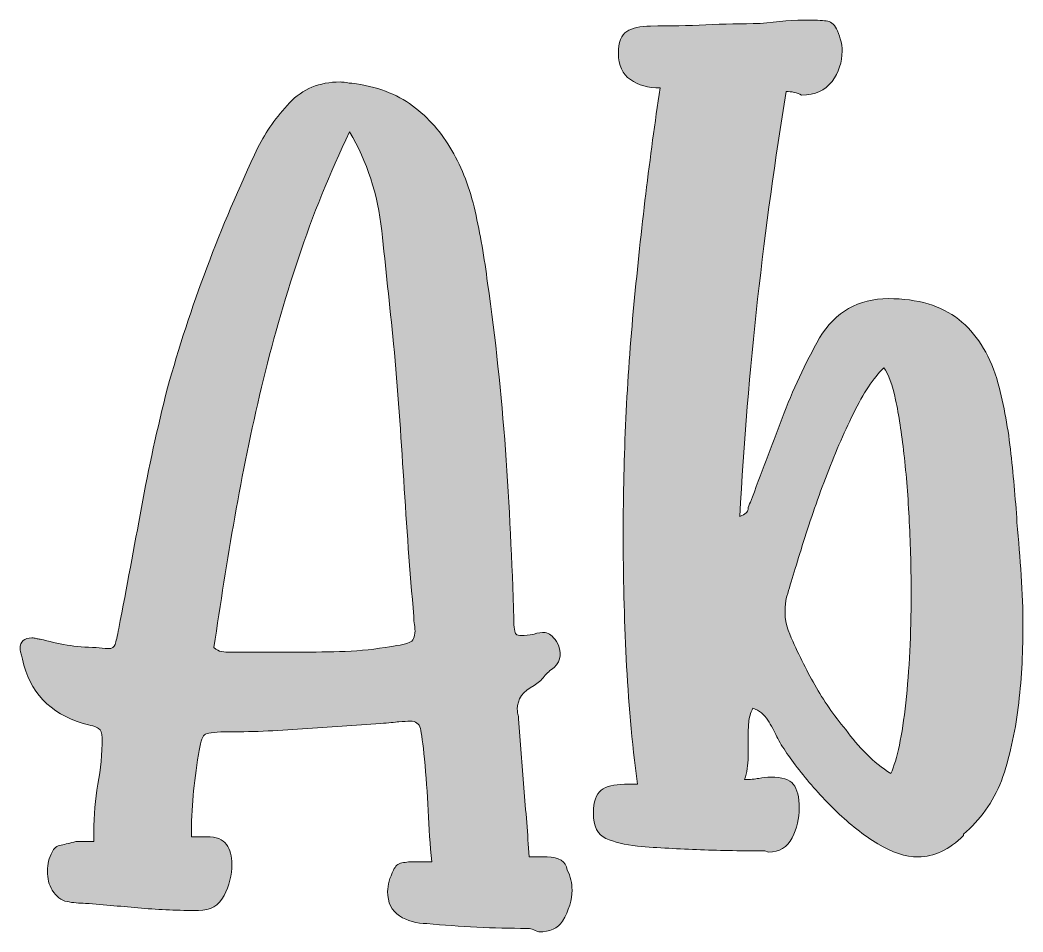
# Model space of a CAD drawing. Header units: inches. Extents: x 199 to 881, y -919 to -164.
# Drawn here: x 198.6 to 522.7, y -488.6 to -194.1 of the extents above; entities that cross this region are included whole.
import ezdxf

# ---------------------------------------------------------------- set-up
doc = ezdxf.new("R2010")
doc.units = ezdxf.units.IN
doc.header["$MEASUREMENT"] = 0
doc.layers.add('Layer 1', color=7, linetype='Continuous')

# ---------------------------------------------------------------- blocks, each defined once
blk = doc.blocks.new('block 4')
at = {"layer": 'Layer 1', "true_color": 0x040404}
h = blk.add_hatch(color=18, dxfattribs=at)
h.dxf.hatch_style = 2
edge = h.paths.add_edge_path()
edge.add_spline(control_points=[(441.19, -438.65), (444.77, -438.65), (447.21, -439.41), (448.49, -440.95), (449.77, -442.49), (450.41, -445.06), (450.41, -448.64), (450.41, -451.98), (449.64, -455.18), (448.11, -458.26), (446.57, -461.33), (444, -462.87), (440.42, -462.87), (440.42, -462.87), (439.26, -462.48), (439.26, -462.48), (432.34, -462.48), (425.42, -462.35), (418.5, -462.1), (411.58, -461.84), (404.78, -461.46), (398.12, -460.95), (394.02, -460.44), (390.62, -459.6), (387.93, -458.45), (385.24, -457.29), (383.89, -454.54), (383.89, -450.18), (383.89, -446.59), (384.72, -444.16), (386.39, -442.87), (388.06, -441.59), (390.55, -440.95), (393.89, -440.95), (393.89, -440.95), (398.12, -440.95), (398.12, -440.95), (396.32, -427.11), (395.1, -413.59), (394.47, -400.39), (393.82, -387.19), (393.51, -373.66), (393.51, -359.82), (393.51, -334.96), (394.66, -310.35), (396.97, -285.99), (399.27, -261.64), (402.09, -238.31), (405.42, -216.01), (401.58, -216.01), (398.37, -215.11), (395.81, -213.32), (393.25, -211.53), (391.97, -208.7), (391.97, -204.86), (391.97, -201.27), (392.86, -198.9), (394.66, -197.74), (396.45, -196.59), (399.01, -196.01), (402.35, -196.01), (408.5, -196.01), (414.46, -195.89), (420.23, -195.63), (426, -195.38), (431.83, -195.24), (437.72, -195.24), (443.62, -194.47), (448.88, -194.09), (453.49, -194.09), (456.31, -194.09), (458.36, -194.22), (459.64, -194.47), (460.92, -194.73), (461.95, -195.76), (462.72, -197.55), (463.23, -198.84), (463.61, -199.92), (463.87, -200.82), (464.12, -201.72), (464.26, -202.81), (464.26, -204.09), (464.26, -207.68), (463.16, -210.95), (460.99, -213.89), (458.81, -216.84), (455.54, -218.32), (451.18, -218.32), (449.64, -217.55), (447.98, -217.16), (446.18, -217.16), (442.59, -238.95), (439.51, -261.32), (436.95, -284.26), (434.39, -307.21), (432.47, -330.6), (431.19, -354.43), (432.98, -353.67), (433.88, -352.9), (433.88, -352.13), (433.88, -351.36), (434.13, -350.59), (434.65, -349.82), (437.98, -340.85), (441.38, -331.82), (444.84, -322.71), (448.3, -313.62), (452.34, -304.97), (456.95, -296.76), (462.08, -288.3), (469.51, -284.07), (479.25, -284.07), (488.73, -284.07), (496.3, -286.32), (501.94, -290.8), (507.57, -295.28), (511.68, -301.63), (514.24, -309.83), (516.29, -317.27), (517.76, -324.89), (518.67, -332.71), (519.56, -340.53), (520.26, -348.41), (520.78, -356.36), (521.29, -362.26), (521.74, -367.96), (522.13, -373.47), (522.51, -378.99), (522.7, -384.56), (522.7, -390.2), (522.7, -399.17), (522.19, -407.82), (521.17, -416.15), (520.14, -424.48), (518.34, -432.37), (515.78, -439.8), (512.96, -446.72), (508.86, -452.49), (503.48, -457.1), (503.48, -457.1), (503.48, -457.49), (503.48, -457.49), (498.86, -462.1), (493.99, -464.41), (488.87, -464.41), (484.76, -464.41), (480.41, -463), (475.79, -460.18), (471.18, -457.36), (466.76, -453.9), (462.52, -449.8), (458.3, -445.7), (454.45, -441.47), (450.99, -437.11), (447.53, -432.75), (444.9, -428.91), (443.11, -425.57), (442.34, -423.78), (441.38, -421.99), (440.22, -420.19), (439.07, -418.4), (437.47, -417.11), (435.42, -416.34), (434.65, -417.88), (434.2, -419.42), (434.07, -420.96), (433.94, -422.5), (433.88, -424.03), (433.88, -425.57), (433.88, -425.57), (433.88, -432.11), (433.88, -432.11), (433.88, -434.67), (433.49, -437.11), (432.73, -439.41), (434.52, -439.41), (436.05, -439.29), (437.34, -439.03), (438.62, -438.78), (439.9, -438.65), (441.19, -438.65)], knot_values=[0, 0, 0, 0, 1, 1, 1, 2, 2, 2, 3, 3, 3, 4, 4, 4, 5, 5, 5, 6, 6, 6, 7, 7, 7, 8, 8, 8, 9, 9, 9, 10, 10, 10, 11, 11, 11, 12, 12, 12, 13, 13, 13, 14, 14, 14, 15, 15, 15, 16, 16, 16, 17, 17, 17, 18, 18, 18, 19, 19, 19, 20, 20, 20, 21, 21, 21, 22, 22, 22, 23, 23, 23, 24, 24, 24, 25, 25, 25, 26, 26, 26, 27, 27, 27, 28, 28, 28, 29, 29, 29, 30, 30, 30, 31, 31, 31, 32, 32, 32, 33, 33, 33, 34, 34, 34, 35, 35, 35, 36, 36, 36, 37, 37, 37, 38, 38, 38, 39, 39, 39, 40, 40, 40, 41, 41, 41, 42, 42, 42, 43, 43, 43, 44, 44, 44, 45, 45, 45, 46, 46, 46, 47, 47, 47, 48, 48, 48, 49, 49, 49, 50, 50, 50, 51, 51, 51, 52, 52, 52, 53, 53, 53, 54, 54, 54, 55, 55, 55, 56, 56, 56, 57, 57, 57, 58, 58, 58, 59, 59, 59, 60, 60, 60, 60], degree=3, periodic=1)
edge = h.paths.add_edge_path()
edge.add_spline(control_points=[(465.41, -423.27), (467.46, -426.09), (469.7, -428.71), (472.14, -431.15), (474.57, -433.59), (477.2, -435.7), (480.02, -437.49), (482.07, -432.88), (483.68, -425.25), (484.83, -414.61), (485.98, -403.98), (486.56, -392.38), (486.56, -379.81), (486.56, -371.87), (486.37, -363.99), (485.98, -356.17), (485.6, -348.35), (485.02, -341.04), (484.25, -334.25), (483.48, -327.46), (482.58, -321.63), (481.56, -316.75), (480.53, -311.89), (479.25, -308.43), (477.71, -306.37), (474.38, -309.71), (471.11, -314.64), (467.91, -321.17), (464.7, -327.71), (461.69, -334.7), (458.87, -342.13), (456.05, -349.57), (453.55, -356.81), (451.38, -363.86), (449.19, -370.91), (447.46, -376.61), (446.18, -380.97), (445.42, -385.07), (445.8, -388.92), (447.34, -392.5), (449.9, -398.4), (452.59, -403.85), (455.41, -408.84), (458.23, -413.84), (461.57, -418.65), (465.41, -423.27)], knot_values=[0, 0, 0, 0, 1, 1, 1, 2, 2, 2, 3, 3, 3, 4, 4, 4, 5, 5, 5, 6, 6, 6, 7, 7, 7, 8, 8, 8, 9, 9, 9, 10, 10, 10, 11, 11, 11, 12, 12, 12, 13, 13, 13, 14, 14, 14, 15, 15, 15, 15], degree=3, periodic=1)
h = blk.add_hatch(color=18, dxfattribs=at)
h.dxf.hatch_style = 2
edge = h.paths.add_edge_path()
edge.add_spline(control_points=[(222.39, -456.33), (222.39, -450.95), (222.84, -445.82), (223.74, -440.95), (224.63, -436.09), (225.09, -431.09), (225.09, -425.96), (225.09, -424.42), (224.7, -423.4), (223.93, -422.88), (223.16, -422.37), (221.49, -421.86), (218.93, -421.34), (208.17, -418.01), (201.63, -411.09), (199.32, -400.58), (198.81, -398.53), (198.56, -397.37), (198.56, -397.12), (198.56, -394.81), (199.84, -393.66), (202.4, -393.66), (202.91, -393.66), (203.36, -393.72), (203.74, -393.85), (204.13, -393.98), (204.58, -394.04), (205.09, -394.04), (207.91, -394.81), (210.79, -395.45), (213.74, -395.96), (216.69, -396.48), (219.83, -396.73), (223.16, -396.73), (224.44, -396.99), (225.72, -397.12), (227.01, -397.12), (228.29, -397.12), (229.06, -396.67), (229.31, -395.77), (229.57, -394.88), (229.95, -393.15), (230.47, -390.58), (233.03, -377.25), (235.47, -364.24), (237.77, -351.55), (240.08, -338.86), (242.9, -325.98), (246.23, -312.91), (253.41, -287.02), (263.15, -261.13), (275.46, -235.23), (278.02, -230.11), (281.42, -225.3), (285.65, -220.81), (289.88, -216.33), (295.32, -214.09), (301.99, -214.09), (302.5, -214.09), (303.14, -214.15), (303.91, -214.28), (304.68, -214.41), (305.32, -214.47), (305.83, -214.47), (313.78, -215.5), (320.31, -217.93), (325.44, -221.78), (330.57, -225.62), (334.8, -230.43), (338.13, -236.19), (341.46, -241.96), (343.96, -248.5), (345.63, -255.81), (347.3, -263.11), (348.64, -270.87), (349.67, -279.07), (352.23, -297.02), (354.15, -314.96), (355.44, -332.9), (356.72, -350.85), (357.61, -369.05), (358.13, -387.5), (358.13, -390.33), (358.38, -391.99), (358.9, -392.5), (359.41, -393.02), (361.33, -393.02), (364.67, -392.5), (365.95, -391.99), (367.16, -391.8), (368.32, -391.93), (369.47, -392.06), (370.69, -393.02), (371.97, -394.81), (373.76, -398.14), (373.51, -400.96), (371.2, -403.27), (369.92, -404.04), (368.83, -405), (367.93, -406.15), (367.03, -407.31), (365.95, -408.27), (364.67, -409.04), (361.07, -410.83), (359.28, -413.4), (359.28, -416.73), (359.28, -417.24), (359.34, -417.76), (359.47, -418.26), (359.6, -418.78), (359.67, -419.29), (359.67, -419.8), (360.18, -427.24), (360.75, -434.67), (361.4, -442.11), (362.03, -449.54), (362.61, -456.98), (363.13, -464.41), (363.13, -464.41), (368.9, -464.41), (368.9, -464.41), (372.74, -464.41), (374.92, -465.81), (375.43, -468.64), (376.45, -470.69), (376.97, -472.87), (376.97, -475.17), (376.97, -478.25), (375.94, -481.58), (373.89, -485.17), (372.36, -487.48), (369.79, -488.63), (366.2, -488.63), (364.67, -487.86), (363.38, -487.48), (362.36, -487.48), (356.97, -487.48), (351.59, -487.35), (346.21, -487.1), (340.82, -486.83), (335.44, -486.45), (330.06, -485.94), (326.72, -485.94), (323.77, -485.11), (321.22, -483.44), (318.65, -481.77), (317.37, -479.15), (317.37, -475.56), (317.37, -473.5), (318.01, -471.2), (319.29, -468.64), (319.8, -467.35), (320.7, -466.58), (321.98, -466.33), (323.26, -466.07), (324.8, -465.95), (326.6, -465.95), (326.6, -465.95), (331.6, -465.95), (331.6, -465.95), (331.08, -460.56), (330.7, -455.05), (330.44, -449.41), (330.18, -443.78), (329.8, -438.26), (329.29, -432.88), (328.77, -427.75), (328.33, -424.42), (327.94, -422.88), (327.56, -421.34), (326.47, -420.57), (324.68, -420.57), (323.65, -420.57), (322.43, -420.64), (321.02, -420.76), (319.61, -420.9), (317.62, -421.09), (315.06, -421.34), (306.86, -421.86), (298.46, -422.43), (289.88, -423.07), (281.29, -423.71), (272.89, -424.03), (264.69, -424.03), (261.1, -424.03), (258.92, -424.36), (258.15, -424.99), (257.38, -425.64), (256.74, -427.75), (256.23, -431.34), (255.46, -435.95), (254.89, -440.37), (254.5, -444.61), (254.12, -448.84), (253.92, -453.26), (253.92, -457.87), (253.92, -457.87), (258.92, -457.87), (258.92, -457.87), (262, -457.87), (264.11, -458.71), (265.27, -460.37), (266.42, -462.03), (267, -464.15), (267, -466.71), (267, -470.3), (266.16, -473.7), (264.5, -476.91), (262.83, -480.11), (260.08, -481.71), (256.23, -481.71), (249.82, -481.71), (243.67, -481.45), (237.77, -480.94), (231.87, -480.43), (225.85, -479.91), (219.7, -479.4), (217.65, -479.4), (215.66, -479.21), (213.74, -478.83), (211.82, -478.44), (210.22, -477.22), (208.94, -475.17), (207.91, -473.38), (207.4, -471.33), (207.4, -469.02), (207.4, -466.71), (207.91, -464.66), (208.94, -462.87), (209.45, -461.58), (210.41, -460.82), (211.82, -460.56), (213.23, -460.31), (214.83, -459.92), (216.63, -459.41), (216.63, -459.41), (222.39, -459.41), (222.39, -459.41), (222.39, -459.41), (222.39, -456.33), (222.39, -456.33)], knot_values=[0, 0, 0, 0, 1, 1, 1, 2, 2, 2, 3, 3, 3, 4, 4, 4, 5, 5, 5, 6, 6, 6, 7, 7, 7, 8, 8, 8, 9, 9, 9, 10, 10, 10, 11, 11, 11, 12, 12, 12, 13, 13, 13, 14, 14, 14, 15, 15, 15, 16, 16, 16, 17, 17, 17, 18, 18, 18, 19, 19, 19, 20, 20, 20, 21, 21, 21, 22, 22, 22, 23, 23, 23, 24, 24, 24, 25, 25, 25, 26, 26, 26, 27, 27, 27, 28, 28, 28, 29, 29, 29, 30, 30, 30, 31, 31, 31, 32, 32, 32, 33, 33, 33, 34, 34, 34, 35, 35, 35, 36, 36, 36, 37, 37, 37, 38, 38, 38, 39, 39, 39, 40, 40, 40, 41, 41, 41, 42, 42, 42, 43, 43, 43, 44, 44, 44, 45, 45, 45, 46, 46, 46, 47, 47, 47, 48, 48, 48, 49, 49, 49, 50, 50, 50, 51, 51, 51, 52, 52, 52, 53, 53, 53, 54, 54, 54, 55, 55, 55, 56, 56, 56, 57, 57, 57, 58, 58, 58, 59, 59, 59, 60, 60, 60, 61, 61, 61, 62, 62, 62, 63, 63, 63, 64, 64, 64, 65, 65, 65, 66, 66, 66, 67, 67, 67, 68, 68, 68, 69, 69, 69, 70, 70, 70, 71, 71, 71, 72, 72, 72, 73, 73, 73, 74, 74, 74, 75, 75, 75, 76, 76, 76, 77, 77, 77, 78, 78, 78, 79, 79, 79, 80, 80, 80, 80], degree=3, periodic=1)
edge = h.paths.add_edge_path()
edge.add_spline(control_points=[(316.6, -396.73), (320.45, -396.22), (323.01, -395.71), (324.29, -395.19), (325.57, -394.68), (326.21, -393.4), (326.21, -391.35), (326.21, -390.84), (326.15, -390.2), (326.02, -389.43), (325.89, -388.66), (325.83, -387.76), (325.83, -386.73), (324.54, -372.12), (323.46, -357.45), (322.56, -342.71), (321.66, -327.97), (320.57, -313.29), (319.29, -298.68), (318.01, -286.12), (316.73, -273.94), (315.45, -262.15), (314.16, -250.36), (310.7, -239.72), (305.07, -230.24), (298.66, -243.57), (293.14, -257.15), (288.53, -270.99), (283.92, -284.84), (279.94, -298.75), (276.61, -312.71), (273.28, -326.69), (270.39, -340.66), (267.96, -354.63), (265.52, -368.6), (263.28, -382.64), (261.23, -396.73), (262, -397.5), (262.83, -397.95), (263.73, -398.08), (264.63, -398.21), (265.46, -398.27), (266.23, -398.27), (266.23, -398.27), (286.61, -398.27), (286.61, -398.27), (291.73, -398.27), (296.8, -398.21), (301.8, -398.08), (306.8, -397.95), (311.73, -397.5), (316.6, -396.73)], knot_values=[0, 0, 0, 0, 1, 1, 1, 2, 2, 2, 3, 3, 3, 4, 4, 4, 5, 5, 5, 6, 6, 6, 7, 7, 7, 8, 8, 8, 9, 9, 9, 10, 10, 10, 11, 11, 11, 12, 12, 12, 13, 13, 13, 14, 14, 14, 15, 15, 15, 16, 16, 16, 17, 17, 17, 17], degree=3, periodic=1)
at = {"layer": 'Layer 1', "lineweight": 0}
for points, knots in [([(441.19, -438.65), (444.77, -438.65), (447.21, -439.41), (448.49, -440.95), (449.77, -442.49), (450.41, -445.06), (450.41, -448.64), (450.41, -451.98), (449.64, -455.18), (448.11, -458.26), (446.57, -461.33), (444, -462.87), (440.42, -462.87), (440.42, -462.87), (439.26, -462.48), (439.26, -462.48), (432.34, -462.48), (425.42, -462.35), (418.5, -462.1), (411.58, -461.84), (404.78, -461.46), (398.12, -460.95), (394.02, -460.44), (390.62, -459.6), (387.93, -458.45), (385.24, -457.29), (383.89, -454.54), (383.89, -450.18), (383.89, -446.59), (384.72, -444.16), (386.39, -442.87), (388.06, -441.59), (390.55, -440.95), (393.89, -440.95), (393.89, -440.95), (398.12, -440.95), (398.12, -440.95), (396.32, -427.11), (395.1, -413.59), (394.47, -400.39), (393.82, -387.19), (393.51, -373.66), (393.51, -359.82), (393.51, -334.96), (394.66, -310.35), (396.97, -285.99), (399.27, -261.64), (402.09, -238.31), (405.42, -216.01), (401.58, -216.01), (398.37, -215.11), (395.81, -213.32), (393.25, -211.53), (391.97, -208.7), (391.97, -204.86), (391.97, -201.27), (392.86, -198.9), (394.66, -197.74), (396.45, -196.59), (399.01, -196.01), (402.35, -196.01), (408.5, -196.01), (414.46, -195.89), (420.23, -195.63), (426, -195.38), (431.83, -195.24), (437.72, -195.24), (443.62, -194.47), (448.88, -194.09), (453.49, -194.09), (456.31, -194.09), (458.36, -194.22), (459.64, -194.47), (460.92, -194.73), (461.95, -195.76), (462.72, -197.55), (463.23, -198.84), (463.61, -199.92), (463.87, -200.82), (464.12, -201.72), (464.26, -202.81), (464.26, -204.09), (464.26, -207.68), (463.16, -210.95), (460.99, -213.89), (458.81, -216.84), (455.54, -218.32), (451.18, -218.32), (449.64, -217.55), (447.98, -217.16), (446.18, -217.16), (442.59, -238.95), (439.51, -261.32), (436.95, -284.26), (434.39, -307.21), (432.47, -330.6), (431.19, -354.43), (432.98, -353.67), (433.88, -352.9), (433.88, -352.13), (433.88, -351.36), (434.13, -350.59), (434.65, -349.82), (437.98, -340.85), (441.38, -331.82), (444.84, -322.71), (448.3, -313.62), (452.34, -304.97), (456.95, -296.76), (462.08, -288.3), (469.51, -284.07), (479.25, -284.07), (488.73, -284.07), (496.3, -286.32), (501.94, -290.8), (507.57, -295.28), (511.68, -301.63), (514.24, -309.83), (516.29, -317.27), (517.76, -324.89), (518.67, -332.71), (519.56, -340.53), (520.26, -348.41), (520.78, -356.36), (521.29, -362.26), (521.74, -367.96), (522.13, -373.47), (522.51, -378.99), (522.7, -384.56), (522.7, -390.2), (522.7, -399.17), (522.19, -407.82), (521.17, -416.15), (520.14, -424.48), (518.34, -432.37), (515.78, -439.8), (512.96, -446.72), (508.86, -452.49), (503.48, -457.1), (503.48, -457.1), (503.48, -457.49), (503.48, -457.49), (498.86, -462.1), (493.99, -464.41), (488.87, -464.41), (484.76, -464.41), (480.41, -463), (475.79, -460.18), (471.18, -457.36), (466.76, -453.9), (462.52, -449.8), (458.3, -445.7), (454.45, -441.47), (450.99, -437.11), (447.53, -432.75), (444.9, -428.91), (443.11, -425.57), (442.34, -423.78), (441.38, -421.99), (440.22, -420.19), (439.07, -418.4), (437.47, -417.11), (435.42, -416.34), (434.65, -417.88), (434.2, -419.42), (434.07, -420.96), (433.94, -422.5), (433.88, -424.03), (433.88, -425.57), (433.88, -425.57), (433.88, -432.11), (433.88, -432.11), (433.88, -434.67), (433.49, -437.11), (432.73, -439.41), (434.52, -439.41), (436.05, -439.29), (437.34, -439.03), (438.62, -438.78), (439.9, -438.65), (441.19, -438.65)], [0, 0, 0, 0, 1, 1, 1, 2, 2, 2, 3, 3, 3, 4, 4, 4, 5, 5, 5, 6, 6, 6, 7, 7, 7, 8, 8, 8, 9, 9, 9, 10, 10, 10, 11, 11, 11, 12, 12, 12, 13, 13, 13, 14, 14, 14, 15, 15, 15, 16, 16, 16, 17, 17, 17, 18, 18, 18, 19, 19, 19, 20, 20, 20, 21, 21, 21, 22, 22, 22, 23, 23, 23, 24, 24, 24, 25, 25, 25, 26, 26, 26, 27, 27, 27, 28, 28, 28, 29, 29, 29, 30, 30, 30, 31, 31, 31, 32, 32, 32, 33, 33, 33, 34, 34, 34, 35, 35, 35, 36, 36, 36, 37, 37, 37, 38, 38, 38, 39, 39, 39, 40, 40, 40, 41, 41, 41, 42, 42, 42, 43, 43, 43, 44, 44, 44, 45, 45, 45, 46, 46, 46, 47, 47, 47, 48, 48, 48, 49, 49, 49, 50, 50, 50, 51, 51, 51, 52, 52, 52, 53, 53, 53, 54, 54, 54, 55, 55, 55, 56, 56, 56, 57, 57, 57, 58, 58, 58, 59, 59, 59, 60, 60, 60, 60]), ([(222.39, -456.33), (222.39, -450.95), (222.84, -445.82), (223.74, -440.95), (224.63, -436.09), (225.09, -431.09), (225.09, -425.96), (225.09, -424.42), (224.7, -423.4), (223.93, -422.88), (223.16, -422.37), (221.49, -421.86), (218.93, -421.34), (208.17, -418.01), (201.63, -411.09), (199.32, -400.58), (198.81, -398.53), (198.56, -397.37), (198.56, -397.12), (198.56, -394.81), (199.84, -393.66), (202.4, -393.66), (202.91, -393.66), (203.36, -393.72), (203.74, -393.85), (204.13, -393.98), (204.58, -394.04), (205.09, -394.04), (207.91, -394.81), (210.79, -395.45), (213.74, -395.96), (216.69, -396.48), (219.83, -396.73), (223.16, -396.73), (224.44, -396.99), (225.72, -397.12), (227.01, -397.12), (228.29, -397.12), (229.06, -396.67), (229.31, -395.77), (229.57, -394.88), (229.95, -393.15), (230.47, -390.58), (233.03, -377.25), (235.47, -364.24), (237.77, -351.55), (240.08, -338.86), (242.9, -325.98), (246.23, -312.91), (253.41, -287.02), (263.15, -261.13), (275.46, -235.23), (278.02, -230.11), (281.42, -225.3), (285.65, -220.81), (289.88, -216.33), (295.32, -214.09), (301.99, -214.09), (302.5, -214.09), (303.14, -214.15), (303.91, -214.28), (304.68, -214.41), (305.32, -214.47), (305.83, -214.47), (313.78, -215.5), (320.31, -217.93), (325.44, -221.78), (330.57, -225.62), (334.8, -230.43), (338.13, -236.19), (341.46, -241.96), (343.96, -248.5), (345.63, -255.81), (347.3, -263.11), (348.64, -270.87), (349.67, -279.07), (352.23, -297.02), (354.15, -314.96), (355.44, -332.9), (356.72, -350.85), (357.61, -369.05), (358.13, -387.5), (358.13, -390.33), (358.38, -391.99), (358.9, -392.5), (359.41, -393.02), (361.33, -393.02), (364.67, -392.5), (365.95, -391.99), (367.16, -391.8), (368.32, -391.93), (369.47, -392.06), (370.69, -393.02), (371.97, -394.81), (373.76, -398.14), (373.51, -400.96), (371.2, -403.27), (369.92, -404.04), (368.83, -405), (367.93, -406.15), (367.03, -407.31), (365.95, -408.27), (364.67, -409.04), (361.07, -410.83), (359.28, -413.4), (359.28, -416.73), (359.28, -417.24), (359.34, -417.76), (359.47, -418.26), (359.6, -418.78), (359.67, -419.29), (359.67, -419.8), (360.18, -427.24), (360.75, -434.67), (361.4, -442.11), (362.03, -449.54), (362.61, -456.98), (363.13, -464.41), (363.13, -464.41), (368.9, -464.41), (368.9, -464.41), (372.74, -464.41), (374.92, -465.81), (375.43, -468.64), (376.45, -470.69), (376.97, -472.87), (376.97, -475.17), (376.97, -478.25), (375.94, -481.58), (373.89, -485.17), (372.36, -487.48), (369.79, -488.63), (366.2, -488.63), (364.67, -487.86), (363.38, -487.48), (362.36, -487.48), (356.97, -487.48), (351.59, -487.35), (346.21, -487.1), (340.82, -486.83), (335.44, -486.45), (330.06, -485.94), (326.72, -485.94), (323.77, -485.11), (321.22, -483.44), (318.65, -481.77), (317.37, -479.15), (317.37, -475.56), (317.37, -473.5), (318.01, -471.2), (319.29, -468.64), (319.8, -467.35), (320.7, -466.58), (321.98, -466.33), (323.26, -466.07), (324.8, -465.95), (326.6, -465.95), (326.6, -465.95), (331.6, -465.95), (331.6, -465.95), (331.08, -460.56), (330.7, -455.05), (330.44, -449.41), (330.18, -443.78), (329.8, -438.26), (329.29, -432.88), (328.77, -427.75), (328.33, -424.42), (327.94, -422.88), (327.56, -421.34), (326.47, -420.57), (324.68, -420.57), (323.65, -420.57), (322.43, -420.64), (321.02, -420.76), (319.61, -420.9), (317.62, -421.09), (315.06, -421.34), (306.86, -421.86), (298.46, -422.43), (289.88, -423.07), (281.29, -423.71), (272.89, -424.03), (264.69, -424.03), (261.1, -424.03), (258.92, -424.36), (258.15, -424.99), (257.38, -425.64), (256.74, -427.75), (256.23, -431.34), (255.46, -435.95), (254.89, -440.37), (254.5, -444.61), (254.12, -448.84), (253.92, -453.26), (253.92, -457.87), (253.92, -457.87), (258.92, -457.87), (258.92, -457.87), (262, -457.87), (264.11, -458.71), (265.27, -460.37), (266.42, -462.03), (267, -464.15), (267, -466.71), (267, -470.3), (266.16, -473.7), (264.5, -476.91), (262.83, -480.11), (260.08, -481.71), (256.23, -481.71), (249.82, -481.71), (243.67, -481.45), (237.77, -480.94), (231.87, -480.43), (225.85, -479.91), (219.7, -479.4), (217.65, -479.4), (215.66, -479.21), (213.74, -478.83), (211.82, -478.44), (210.22, -477.22), (208.94, -475.17), (207.91, -473.38), (207.4, -471.33), (207.4, -469.02), (207.4, -466.71), (207.91, -464.66), (208.94, -462.87), (209.45, -461.58), (210.41, -460.82), (211.82, -460.56), (213.23, -460.31), (214.83, -459.92), (216.63, -459.41), (216.63, -459.41), (222.39, -459.41), (222.39, -459.41), (222.39, -459.41), (222.39, -456.33), (222.39, -456.33)], [0, 0, 0, 0, 1, 1, 1, 2, 2, 2, 3, 3, 3, 4, 4, 4, 5, 5, 5, 6, 6, 6, 7, 7, 7, 8, 8, 8, 9, 9, 9, 10, 10, 10, 11, 11, 11, 12, 12, 12, 13, 13, 13, 14, 14, 14, 15, 15, 15, 16, 16, 16, 17, 17, 17, 18, 18, 18, 19, 19, 19, 20, 20, 20, 21, 21, 21, 22, 22, 22, 23, 23, 23, 24, 24, 24, 25, 25, 25, 26, 26, 26, 27, 27, 27, 28, 28, 28, 29, 29, 29, 30, 30, 30, 31, 31, 31, 32, 32, 32, 33, 33, 33, 34, 34, 34, 35, 35, 35, 36, 36, 36, 37, 37, 37, 38, 38, 38, 39, 39, 39, 40, 40, 40, 41, 41, 41, 42, 42, 42, 43, 43, 43, 44, 44, 44, 45, 45, 45, 46, 46, 46, 47, 47, 47, 48, 48, 48, 49, 49, 49, 50, 50, 50, 51, 51, 51, 52, 52, 52, 53, 53, 53, 54, 54, 54, 55, 55, 55, 56, 56, 56, 57, 57, 57, 58, 58, 58, 59, 59, 59, 60, 60, 60, 61, 61, 61, 62, 62, 62, 63, 63, 63, 64, 64, 64, 65, 65, 65, 66, 66, 66, 67, 67, 67, 68, 68, 68, 69, 69, 69, 70, 70, 70, 71, 71, 71, 72, 72, 72, 73, 73, 73, 74, 74, 74, 75, 75, 75, 76, 76, 76, 77, 77, 77, 78, 78, 78, 79, 79, 79, 80, 80, 80, 80]), ([(316.6, -396.73), (320.45, -396.22), (323.01, -395.71), (324.29, -395.19), (325.57, -394.68), (326.21, -393.4), (326.21, -391.35), (326.21, -390.84), (326.15, -390.2), (326.02, -389.43), (325.89, -388.66), (325.83, -387.76), (325.83, -386.73), (324.54, -372.12), (323.46, -357.45), (322.56, -342.71), (321.66, -327.97), (320.57, -313.29), (319.29, -298.68), (318.01, -286.12), (316.73, -273.94), (315.45, -262.15), (314.16, -250.36), (310.7, -239.72), (305.07, -230.24), (298.66, -243.57), (293.14, -257.15), (288.53, -270.99), (283.92, -284.84), (279.94, -298.75), (276.61, -312.71), (273.28, -326.69), (270.39, -340.66), (267.96, -354.63), (265.52, -368.6), (263.28, -382.64), (261.23, -396.73), (262, -397.5), (262.83, -397.95), (263.73, -398.08), (264.63, -398.21), (265.46, -398.27), (266.23, -398.27), (266.23, -398.27), (286.61, -398.27), (286.61, -398.27), (291.73, -398.27), (296.8, -398.21), (301.8, -398.08), (306.8, -397.95), (311.73, -397.5), (316.6, -396.73)], [0, 0, 0, 0, 1, 1, 1, 2, 2, 2, 3, 3, 3, 4, 4, 4, 5, 5, 5, 6, 6, 6, 7, 7, 7, 8, 8, 8, 9, 9, 9, 10, 10, 10, 11, 11, 11, 12, 12, 12, 13, 13, 13, 14, 14, 14, 15, 15, 15, 16, 16, 16, 17, 17, 17, 17]), ([(465.41, -423.27), (467.46, -426.09), (469.7, -428.71), (472.14, -431.15), (474.57, -433.59), (477.2, -435.7), (480.02, -437.49), (482.07, -432.88), (483.68, -425.25), (484.83, -414.61), (485.98, -403.98), (486.56, -392.38), (486.56, -379.81), (486.56, -371.87), (486.37, -363.99), (485.98, -356.17), (485.6, -348.35), (485.02, -341.04), (484.25, -334.25), (483.48, -327.46), (482.58, -321.63), (481.56, -316.75), (480.53, -311.89), (479.25, -308.43), (477.71, -306.37), (474.38, -309.71), (471.11, -314.64), (467.91, -321.17), (464.7, -327.71), (461.69, -334.7), (458.87, -342.13), (456.05, -349.57), (453.55, -356.81), (451.38, -363.86), (449.19, -370.91), (447.46, -376.61), (446.18, -380.97), (445.42, -385.07), (445.8, -388.92), (447.34, -392.5), (449.9, -398.4), (452.59, -403.85), (455.41, -408.84), (458.23, -413.84), (461.57, -418.65), (465.41, -423.27)], [0, 0, 0, 0, 1, 1, 1, 2, 2, 2, 3, 3, 3, 4, 4, 4, 5, 5, 5, 6, 6, 6, 7, 7, 7, 8, 8, 8, 9, 9, 9, 10, 10, 10, 11, 11, 11, 12, 12, 12, 13, 13, 13, 14, 14, 14, 15, 15, 15, 15])]:
    blk.add_open_spline(points, degree=3, knots=knots, dxfattribs=at)
blk = doc.blocks.new('block 2')
at = {"layer": 'Layer 1'}
blk.add_blockref('block 4', (0, 0), dxfattribs=at)

msp = doc.modelspace()

# ---------------------------------------------------------------- block references
at = {"layer": 'Layer 1'}
msp.add_blockref('block 2', (0, 0), dxfattribs=at)

doc.saveas('drawing.dxf')
